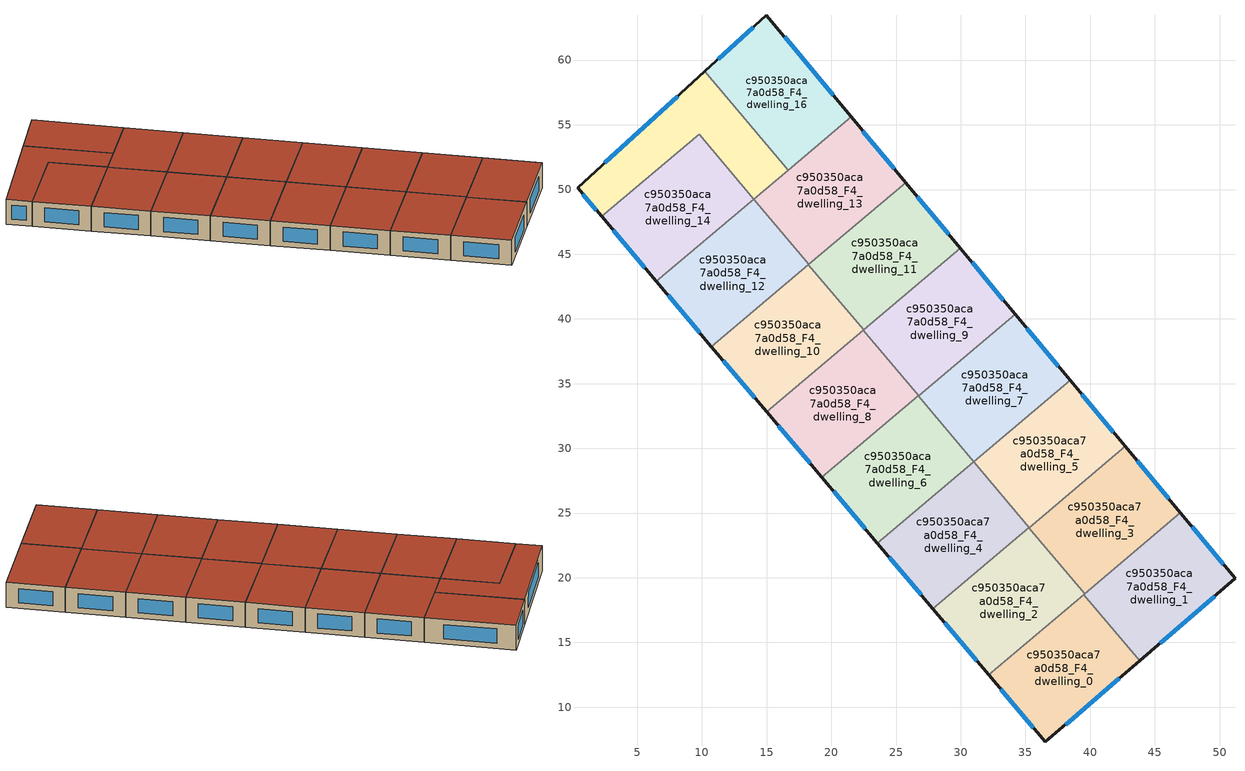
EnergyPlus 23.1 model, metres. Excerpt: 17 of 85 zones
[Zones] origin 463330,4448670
c950350aca7a0d58_F4_dwelling_0
 floor to c950350aca7a0d58_F3_dwelling_0 (EU_floor_Construction): 39.5,18.7 43.82,13.59 36.54,7.31 32.16,12.5 z12
 wall outside (EU_wall_Construction): 32.16,12.5 36.54,7.31 43.82,13.59 z12:15
 wall to c950350aca7a0d58_F4_dwelling_1 (EU_wall_Construction): 43.82,13.59 39.5,18.7 z12:15
 wall to c950350aca7a0d58_F4_dwelling_2 (EU_wall_Construction): 39.5,18.7 32.16,12.5 z12:15
 window (EU_Window_Construction): 38.1,8.66 42.26,12.25 / 33.1,11.39 35.6,8.42 z12.64:14.36
 roof outside (EU_roof_Construction): 43.82,13.59 39.5,18.7 32.16,12.5 36.54,7.31 z15
c950350aca7a0d58_F4_dwelling_1
 floor to c950350aca7a0d58_F3_dwelling_1 (EU_floor_Construction): 46.98,25.02 51.19,19.95 43.82,13.59 39.5,18.7 z12
 wall outside (EU_wall_Construction): 43.82,13.59 51.19,19.95 46.98,25.02 z12:15
 wall to c950350aca7a0d58_F4_dwelling_3 (EU_wall_Construction): 46.98,25.02 39.58,18.77 z12:15
 wall to c950350aca7a0d58_F4_dwelling_2 (EU_wall_Construction): 39.58,18.77 39.5,18.7 z12:15
 window (EU_Window_Construction): 45.4,14.95 49.61,18.59 / 50.29,21.04 47.88,23.93 z12.64:14.36
 roof outside (EU_roof_Construction): 51.19,19.95 46.98,25.02 39.5,18.7 43.82,13.59 z15
c950350aca7a0d58_F4_dwelling_10
 floor to c950350aca7a0d58_F3_dwelling_10 (EU_floor_Construction): 18.24,44.19 22.5,39.14 15,32.82 10.74,37.86 z12
 wall outside (EU_wall_Construction): 10.74,37.86 15,32.82 z12:15
 wall to c950350aca7a0d58_F4_dwelling_11 (EU_wall_Construction): 22.5,39.14 18.24,44.19 z12:15
 wall to c950350aca7a0d58_F4_dwelling_12 (EU_wall_Construction): 18.24,44.19 10.74,37.86 z12:15
 wall to c950350aca7a0d58_F4_dwelling_8 (EU_wall_Construction): 15,32.82 22.48,39.13 z12:15
 wall to c950350aca7a0d58_F4_dwelling_9 (EU_wall_Construction): 22.48,39.13 22.5,39.14 z12:15
 window (EU_Window_Construction): 11.65,36.78 14.09,33.9 z12.64:14.36
 roof outside (EU_roof_Construction): 22.5,39.14 18.24,44.19 10.74,37.86 15,32.82 z15
c950350aca7a0d58_F4_dwelling_11
 floor to c950350aca7a0d58_F3_dwelling_11 (EU_floor_Construction): 25.75,50.54 29.98,45.46 22.5,39.14 18.24,44.19 z12
 wall outside (EU_wall_Construction): 29.98,45.46 25.75,50.54 z12:15
 wall to c950350aca7a0d58_F4_dwelling_9 (EU_wall_Construction): 22.5,39.14 29.98,45.46 z12:15
 wall to c950350aca7a0d58_F4_dwelling_13 (EU_wall_Construction): 25.75,50.54 18.26,44.21 z12:15
 wall to c950350aca7a0d58_F4_dwelling_12 (EU_wall_Construction): 18.26,44.21 18.24,44.19 z12:15
 window (EU_Window_Construction): 29.07,46.55 26.66,49.45 z12.64:14.36
 roof outside (EU_roof_Construction): 29.98,45.46 25.75,50.54 18.24,44.19 22.5,39.14 z15
c950350aca7a0d58_F4_dwelling_12
 floor to c950350aca7a0d58_F3_dwelling_12 (EU_floor_Construction): 14.01,49.24 18.26,44.21 10.74,37.86 6.49,42.9 z12
 wall outside (EU_wall_Construction): 6.49,42.9 10.74,37.86 z12:15
 wall to c950350aca7a0d58_F4_dwelling_13 (EU_wall_Construction): 18.26,44.21 14.01,49.24 z12:15
 wall to c950350aca7a0d58_F4_dwelling_14 (EU_wall_Construction): 14.01,49.24 6.49,42.9 z12:15
 window (EU_Window_Construction): 7.4,41.82 9.83,38.94 z12.64:14.36
 roof outside (EU_roof_Construction): 18.26,44.21 14.01,49.24 6.49,42.9 10.74,37.86 z15
c950350aca7a0d58_F4_dwelling_13
 floor to c950350aca7a0d58_F3_dwelling_13 (EU_floor_Construction): 21.54,55.6 25.75,50.54 18.26,44.21 14.01,49.24 z12
 wall outside (EU_wall_Construction): 25.75,50.54 21.54,55.6 z12:15
 wall to c950350aca7a0d58_F4_dwelling_16 (EU_wall_Construction): 21.54,55.6 16.67,51.5 z12:15
 wall to c950350aca7a0d58_F4_dwelling_15 (EU_wall_Construction): 16.67,51.5 14.02,49.26 z12:15
 wall to c950350aca7a0d58_F4_dwelling_14 (EU_wall_Construction): 14.02,49.26 14.01,49.24 z12:15
 window (EU_Window_Construction): 24.85,51.62 22.44,54.52 z12.64:14.36
 roof outside (EU_roof_Construction): 25.75,50.54 21.54,55.6 14.01,49.24 18.26,44.21 z15
c950350aca7a0d58_F4_dwelling_14
 floor to c950350aca7a0d58_F3_dwelling_14 (EU_floor_Construction): 9.78,54.28 14.02,49.26 6.49,42.9 2.25,47.92 z12
 wall outside (EU_wall_Construction): 2.25,47.92 6.49,42.9 z12:15
 wall to c950350aca7a0d58_F4_dwelling_15 (EU_wall_Construction): 14.02,49.26 9.78,54.28 2.25,47.92 z12:15
 window (EU_Window_Construction): 3.16,46.84 5.58,43.97 z12.64:14.36
 roof outside (EU_roof_Construction): 14.02,49.26 9.78,54.28 2.25,47.92 6.49,42.9 z15
c950350aca7a0d58_F4_dwelling_15
 floor to c950350aca7a0d58_F3_dwelling_15 (EU_floor_Construction): 10.23,59.13 16.67,51.5 14.02,49.26 9.78,54.28 2.25,47.92 0.39,50.12 z12
 wall outside (EU_wall_Construction): 10.23,59.13 0.39,50.12 2.25,47.92 z12:15
 wall to c950350aca7a0d58_F4_dwelling_16 (EU_wall_Construction): 16.67,51.5 10.23,59.13 z12:15
 window (EU_Window_Construction): 0.79,49.65 1.85,48.39 / 8.12,57.2 2.5,52.05 z12.64:14.36
 roof outside (EU_roof_Construction): 14.02,49.26 16.67,51.5 10.23,59.13 0.39,50.12 2.25,47.92 9.78,54.28 z15
c950350aca7a0d58_F4_dwelling_16
 floor to c950350aca7a0d58_F3_dwelling_16 (EU_floor_Construction): 14.98,63.48 21.54,55.6 16.67,51.5 10.23,59.13 z12
 wall outside (EU_wall_Construction): 21.54,55.6 14.98,63.48 10.23,59.13 z12:15
 window (EU_Window_Construction): 13.97,62.55 11.25,60.06 / 20.13,57.29 16.39,61.79 z12.64:14.36
 roof outside (EU_roof_Construction): 21.54,55.6 14.98,63.48 10.23,59.13 16.67,51.5 z15
c950350aca7a0d58_F4_dwelling_2
 floor to c950350aca7a0d58_F3_dwelling_2 (EU_floor_Construction): 35.27,23.87 39.58,18.77 32.16,12.5 27.85,17.6 z12
 wall outside (EU_wall_Construction): 27.85,17.6 32.16,12.5 z12:15
 wall to c950350aca7a0d58_F4_dwelling_3 (EU_wall_Construction): 39.58,18.77 35.27,23.87 z12:15
 wall to c950350aca7a0d58_F4_dwelling_4 (EU_wall_Construction): 35.27,23.87 27.85,17.6 z12:15
 window (EU_Window_Construction): 28.78,16.51 31.24,13.59 z12.64:14.36
 roof outside (EU_roof_Construction): 39.58,18.77 35.27,23.87 27.85,17.6 32.16,12.5 z15
c950350aca7a0d58_F4_dwelling_3
 floor to c950350aca7a0d58_F3_dwelling_3 (EU_floor_Construction): 42.71,30.15 46.98,25.02 39.58,18.77 35.27,23.87 z12
 wall outside (EU_wall_Construction): 46.98,25.02 42.71,30.15 z12:15
 wall to c950350aca7a0d58_F4_dwelling_5 (EU_wall_Construction): 42.71,30.15 35.29,23.88 z12:15
 wall to c950350aca7a0d58_F4_dwelling_4 (EU_wall_Construction): 35.29,23.88 35.27,23.86 z12:15
 window (EU_Window_Construction): 46.07,26.11 43.63,29.05 z12.64:14.36
 roof outside (EU_roof_Construction): 46.98,25.02 42.71,30.15 35.27,23.87 39.58,18.77 z15
c950350aca7a0d58_F4_dwelling_4
 floor to c950350aca7a0d58_F3_dwelling_4 (EU_floor_Construction): 31,28.97 35.29,23.88 27.85,17.6 23.56,22.68 z12
 wall outside (EU_wall_Construction): 23.56,22.68 27.85,17.6 z12:15
 wall to c950350aca7a0d58_F4_dwelling_5 (EU_wall_Construction): 35.29,23.88 31,28.97 z12:15
 wall to c950350aca7a0d58_F4_dwelling_6 (EU_wall_Construction): 31,28.97 23.56,22.68 z12:15
 window (EU_Window_Construction): 24.48,21.59 26.93,18.69 z12.64:14.36
 roof outside (EU_roof_Construction): 35.29,23.88 31,28.97 23.56,22.68 27.85,17.6 z15
c950350aca7a0d58_F4_dwelling_5
 floor to c950350aca7a0d58_F3_dwelling_5 (EU_floor_Construction): 38.46,35.26 42.71,30.15 35.29,23.88 31,28.97 z12
 wall outside (EU_wall_Construction): 42.71,30.15 38.46,35.26 z12:15
 wall to c950350aca7a0d58_F4_dwelling_7 (EU_wall_Construction): 38.46,35.26 31.02,28.98 z12:15
 wall to c950350aca7a0d58_F4_dwelling_6 (EU_wall_Construction): 31.02,28.98 31,28.97 z12:15
 window (EU_Window_Construction): 41.8,31.24 39.37,34.17 z12.64:14.36
 roof outside (EU_roof_Construction): 42.71,30.15 38.46,35.26 31,28.97 35.29,23.88 z15
c950350aca7a0d58_F4_dwelling_6
 floor to c950350aca7a0d58_F3_dwelling_6 (EU_floor_Construction): 26.73,34.05 31.02,28.98 23.56,22.68 19.28,27.76 z12
 wall outside (EU_wall_Construction): 19.28,27.76 23.56,22.68 z12:15
 wall to c950350aca7a0d58_F4_dwelling_7 (EU_wall_Construction): 31.02,28.98 26.73,34.05 z12:15
 wall to c950350aca7a0d58_F4_dwelling_8 (EU_wall_Construction): 26.73,34.05 19.28,27.76 z12:15
 window (EU_Window_Construction): 20.19,26.67 22.64,23.77 z12.64:14.36
 roof outside (EU_roof_Construction): 31.02,28.98 26.73,34.05 19.28,27.76 23.56,22.68 z15
c950350aca7a0d58_F4_dwelling_7
 floor to c950350aca7a0d58_F3_dwelling_7 (EU_floor_Construction): 34.21,40.37 38.46,35.26 31.02,28.98 26.73,34.05 z12
 wall outside (EU_wall_Construction): 38.46,35.26 34.21,40.37 z12:15
 wall to c950350aca7a0d58_F4_dwelling_9 (EU_wall_Construction): 34.21,40.37 26.75,34.07 z12:15
 wall to c950350aca7a0d58_F4_dwelling_8 (EU_wall_Construction): 26.75,34.07 26.73,34.05 z12:15
 window (EU_Window_Construction): 37.55,36.36 35.12,39.27 z12.64:14.36
 roof outside (EU_roof_Construction): 38.46,35.26 34.21,40.37 26.73,34.05 31.02,28.98 z15
c950350aca7a0d58_F4_dwelling_8
 floor to c950350aca7a0d58_F3_dwelling_8 (EU_floor_Construction): 22.48,39.13 26.75,34.07 19.28,27.76 15,32.82 z12
 wall outside (EU_wall_Construction): 15,32.82 19.28,27.76 z12:15
 wall to c950350aca7a0d58_F4_dwelling_9 (EU_wall_Construction): 26.75,34.07 22.48,39.13 z12:15
 window (EU_Window_Construction): 15.92,31.73 18.36,28.84 z12.64:14.36
 roof outside (EU_roof_Construction): 26.75,34.07 22.48,39.13 15,32.82 19.28,27.76 z15
c950350aca7a0d58_F4_dwelling_9
 floor to c950350aca7a0d58_F3_dwelling_9 (EU_floor_Construction): 29.98,45.46 34.21,40.37 26.75,34.07 22.48,39.13 z12
 wall outside (EU_wall_Construction): 34.21,40.37 29.98,45.46 z12:15
 window (EU_Window_Construction): 33.3,41.46 30.88,44.37 z12.64:14.36
 roof outside (EU_roof_Construction): 34.21,40.37 29.98,45.46 22.48,39.13 26.75,34.07 z15
[Building]
EU S2 Campaign: North Axis=0; Terrain=City; Solar Distribution=FullExterior
[Site:Location]
Yerevan-Zvartnots.Intl.AP: Latitude=40.15; Longitude=44.383; Time Zone=4; Elevation=854
[SizingPeriod:WeatherFileDays]
AnnualSizingPeriod: Begin Month=1; Begin Day of Month=1; End Month=12; End Day of Month=31; Day of Week for Start Day=Monday; Use Weather File Daylight Saving Period=No; Use Weather File Rain and Snow Indicators=No
[MATERIAL]
EU_InternalMass_Material: Roughness=MediumRough; Thickness=0.1; Conductivity=1; Density=1800; Specific Heat=900; Thermal Absorptance=0.9; Solar Absorptance=0.7; Visible Absorptance=0.7
[MATERIAL:NOMASS] Roughness=MediumRough; Thermal Absorptance=0.9; Solar Absorptance=0.7; Visible Absorptance=0.7
Name | Thermal Resistance
EU_wall_NoMass | 1.05043
EU_roof_NoMass | 1.45357
EU_floor_NoMass | 0.478065
[WINDOWMATERIAL:SIMPLEGLAZINGSYSTEM]
EU_Window_SimpleGlazing: UFactor=2.5566; Solar Heat Gain Coefficient=0.75; Visible Transmittance=0.75
[CONSTRUCTION]
EU_wall_Construction: EU_wall_NoMass
EU_roof_Construction: EU_roof_NoMass
EU_floor_Construction: EU_floor_NoMass
EU_Window_Construction: EU_Window_SimpleGlazing
EU_InternalMass_Construction: EU_InternalMass_Material
[ZONE] Type=1; Multiplier=1; Ceiling Height=autocalculate; Floor Area=autocalculate; Part of Total Floor Area=Yes
Name | Volume
c950350aca7a0d58_F4_dwelling_0 | 194.401
c950350aca7a0d58_F4_dwelling_1 | 194.405
c950350aca7a0d58_F4_dwelling_10; c950350aca7a0d58_F4_dwelling_9 | 194.398
c950350aca7a0d58_F4_dwelling_11 | 194.414
c950350aca7a0d58_F4_dwelling_12; c950350aca7a0d58_F4_dwelling_4 | 194.407
c950350aca7a0d58_F4_dwelling_13; c950350aca7a0d58_F4_dwelling_5 | 194.41
c950350aca7a0d58_F4_dwelling_14 | 194.423
c950350aca7a0d58_F4_dwelling_15 | 194.436
c950350aca7a0d58_F4_dwelling_16; c950350aca7a0d58_F4_dwelling_8 | 194.386
c950350aca7a0d58_F4_dwelling_2 | 194.429
c950350aca7a0d58_F4_dwelling_3 | 194.413
c950350aca7a0d58_F4_dwelling_6 | 194.428
c950350aca7a0d58_F4_dwelling_7 | 194.422
[INTERNALMASS] Construction=EU_InternalMass_Construction
Name | Zone or ZoneList | Surface Area
c950350aca7a0d58_F4_dwelling_0_EU_InternalMass | c950350aca7a0d58_F4_dwelling_0 | 64.7999
c950350aca7a0d58_F4_dwelling_1_EU_InternalMass | c950350aca7a0d58_F4_dwelling_1 | 64.8024
c950350aca7a0d58_F4_dwelling_2_EU_InternalMass | c950350aca7a0d58_F4_dwelling_2 | 64.809
c950350aca7a0d58_F4_dwelling_3_EU_InternalMass | c950350aca7a0d58_F4_dwelling_3 | 64.8045
c950350aca7a0d58_F4_dwelling_4_EU_InternalMass | c950350aca7a0d58_F4_dwelling_4 | 64.8015
c950350aca7a0d58_F4_dwelling_5_EU_InternalMass | c950350aca7a0d58_F4_dwelling_5 | 64.8026
c950350aca7a0d58_F4_dwelling_6_EU_InternalMass | c950350aca7a0d58_F4_dwelling_6 | 64.8085
c950350aca7a0d58_F4_dwelling_7_EU_InternalMass | c950350aca7a0d58_F4_dwelling_7 | 64.8064
c950350aca7a0d58_F4_dwelling_8_EU_InternalMass | c950350aca7a0d58_F4_dwelling_8 | 64.7946
c950350aca7a0d58_F4_dwelling_9_EU_InternalMass | c950350aca7a0d58_F4_dwelling_9 | 64.7973
c950350aca7a0d58_F4_dwelling_10_EU_InternalMass | c950350aca7a0d58_F4_dwelling_10 | 64.8009
c950350aca7a0d58_F4_dwelling_11_EU_InternalMass | c950350aca7a0d58_F4_dwelling_11 | 64.8063
c950350aca7a0d58_F4_dwelling_12_EU_InternalMass | c950350aca7a0d58_F4_dwelling_12 | 64.8018
c950350aca7a0d58_F4_dwelling_13_EU_InternalMass | c950350aca7a0d58_F4_dwelling_13 | 64.8051
c950350aca7a0d58_F4_dwelling_14_EU_InternalMass | c950350aca7a0d58_F4_dwelling_14 | 64.8073
c950350aca7a0d58_F4_dwelling_15_EU_InternalMass | c950350aca7a0d58_F4_dwelling_15 | 64.8119
c950350aca7a0d58_F4_dwelling_16_EU_InternalMass | c950350aca7a0d58_F4_dwelling_16 | 64.7954
[OTHEREQUIPMENT] Fuel Type=Electricity; Design Level Calculation Method=Watts/Area; Power per Zone Floor Area=1; Fraction Latent=0; Fraction Radiant=0; Fraction Lost=0; Carbon Dioxide Generation Rate=0; EndUse Subcategory=EU_Step8_InternalGains
Name | Zone or ZoneList or Space or SpaceList | Schedule
EU_Step8_InternalGain_c950350aca7a0d58_F4_dwelling_0_f000 | c950350aca7a0d58_F4_dwelling_0 | EU_Step8_GainSchedule_c950350aca7a0d58_F4_dwelling_0_f000
EU_Step8_InternalGain_c950350aca7a0d58_F4_dwelling_1_f000 | c950350aca7a0d58_F4_dwelling_1 | EU_Step8_GainSchedule_c950350aca7a0d58_F4_dwelling_1_f000
EU_Step8_InternalGain_c950350aca7a0d58_F4_dwelling_2_f000 | c950350aca7a0d58_F4_dwelling_2 | EU_Step8_GainSchedule_c950350aca7a0d58_F4_dwelling_2_f000
EU_Step8_InternalGain_c950350aca7a0d58_F4_dwelling_3_f000 | c950350aca7a0d58_F4_dwelling_3 | EU_Step8_GainSchedule_c950350aca7a0d58_F4_dwelling_3_f000
EU_Step8_InternalGain_c950350aca7a0d58_F4_dwelling_4_f000 | c950350aca7a0d58_F4_dwelling_4 | EU_Step8_GainSchedule_c950350aca7a0d58_F4_dwelling_4_f000
EU_Step8_InternalGain_c950350aca7a0d58_F4_dwelling_5_f000 | c950350aca7a0d58_F4_dwelling_5 | EU_Step8_GainSchedule_c950350aca7a0d58_F4_dwelling_5_f000
EU_Step8_InternalGain_c950350aca7a0d58_F4_dwelling_6_f000 | c950350aca7a0d58_F4_dwelling_6 | EU_Step8_GainSchedule_c950350aca7a0d58_F4_dwelling_6_f000
EU_Step8_InternalGain_c950350aca7a0d58_F4_dwelling_7_f000 | c950350aca7a0d58_F4_dwelling_7 | EU_Step8_GainSchedule_c950350aca7a0d58_F4_dwelling_7_f000
EU_Step8_InternalGain_c950350aca7a0d58_F4_dwelling_8_f000 | c950350aca7a0d58_F4_dwelling_8 | EU_Step8_GainSchedule_c950350aca7a0d58_F4_dwelling_8_f000
EU_Step8_InternalGain_c950350aca7a0d58_F4_dwelling_9_f000 | c950350aca7a0d58_F4_dwelling_9 | EU_Step8_GainSchedule_c950350aca7a0d58_F4_dwelling_9_f000
EU_Step8_InternalGain_c950350aca7a0d58_F4_dwelling_10_f000 | c950350aca7a0d58_F4_dwelling_10 | EU_Step8_GainSchedule_c950350aca7a0d58_F4_dwelling_10_f000
EU_Step8_InternalGain_c950350aca7a0d58_F4_dwelling_11_f000 | c950350aca7a0d58_F4_dwelling_11 | EU_Step8_GainSchedule_c950350aca7a0d58_F4_dwelling_11_f000
EU_Step8_InternalGain_c950350aca7a0d58_F4_dwelling_12_f000 | c950350aca7a0d58_F4_dwelling_12 | EU_Step8_GainSchedule_c950350aca7a0d58_F4_dwelling_12_f000
EU_Step8_InternalGain_c950350aca7a0d58_F4_dwelling_13_f000 | c950350aca7a0d58_F4_dwelling_13 | EU_Step8_GainSchedule_c950350aca7a0d58_F4_dwelling_13_f000
EU_Step8_InternalGain_c950350aca7a0d58_F4_dwelling_14_f000 | c950350aca7a0d58_F4_dwelling_14 | EU_Step8_GainSchedule_c950350aca7a0d58_F4_dwelling_14_f000
EU_Step8_InternalGain_c950350aca7a0d58_F4_dwelling_15_f000 | c950350aca7a0d58_F4_dwelling_15 | EU_Step8_GainSchedule_c950350aca7a0d58_F4_dwelling_15_f000
EU_Step8_InternalGain_c950350aca7a0d58_F4_dwelling_16_f000 | c950350aca7a0d58_F4_dwelling_16 | EU_Step8_GainSchedule_c950350aca7a0d58_F4_dwelling_16_f000
[ZONEVENTILATION:DESIGNFLOWRATE] Schedule=EU_AlwaysOn; Design Flow Rate Calculation Method=AirChanges/Hour; Air Changes per Hour=0.557805; Ventilation Type=Natural; Fan Pressure Rise=0; Fan Total Efficiency=1; Constant Term Coefficient=1; Temperature Term Coefficient=0; Velocity Term Coefficient=0; Velocity Squared Term Coefficient=0; Minimum Indoor Temperature=-100; Maximum Indoor Temperature=100; Delta Temperature=-100; Minimum Outdoor Temperature=-100; Maximum Outdoor Temperature=100; Maximum Wind Speed=40
Name | Zone or ZoneList or Space or SpaceList
EU_ConstantAir_c950350aca7a0d58_F4_dwelling_0 | c950350aca7a0d58_F4_dwelling_0
EU_ConstantAir_c950350aca7a0d58_F4_dwelling_1 | c950350aca7a0d58_F4_dwelling_1
EU_ConstantAir_c950350aca7a0d58_F4_dwelling_2 | c950350aca7a0d58_F4_dwelling_2
EU_ConstantAir_c950350aca7a0d58_F4_dwelling_3 | c950350aca7a0d58_F4_dwelling_3
EU_ConstantAir_c950350aca7a0d58_F4_dwelling_4 | c950350aca7a0d58_F4_dwelling_4
EU_ConstantAir_c950350aca7a0d58_F4_dwelling_5 | c950350aca7a0d58_F4_dwelling_5
EU_ConstantAir_c950350aca7a0d58_F4_dwelling_6 | c950350aca7a0d58_F4_dwelling_6
EU_ConstantAir_c950350aca7a0d58_F4_dwelling_7 | c950350aca7a0d58_F4_dwelling_7
EU_ConstantAir_c950350aca7a0d58_F4_dwelling_8 | c950350aca7a0d58_F4_dwelling_8
EU_ConstantAir_c950350aca7a0d58_F4_dwelling_9 | c950350aca7a0d58_F4_dwelling_9
EU_ConstantAir_c950350aca7a0d58_F4_dwelling_10 | c950350aca7a0d58_F4_dwelling_10
EU_ConstantAir_c950350aca7a0d58_F4_dwelling_11 | c950350aca7a0d58_F4_dwelling_11
EU_ConstantAir_c950350aca7a0d58_F4_dwelling_12 | c950350aca7a0d58_F4_dwelling_12
EU_ConstantAir_c950350aca7a0d58_F4_dwelling_13 | c950350aca7a0d58_F4_dwelling_13
EU_ConstantAir_c950350aca7a0d58_F4_dwelling_14 | c950350aca7a0d58_F4_dwelling_14
EU_ConstantAir_c950350aca7a0d58_F4_dwelling_15 | c950350aca7a0d58_F4_dwelling_15
EU_ConstantAir_c950350aca7a0d58_F4_dwelling_16 | c950350aca7a0d58_F4_dwelling_16
[HVACTEMPLATE:THERMOSTAT] Constant Heating Setpoint=20; Constant Cooling Setpoint=50
EU_HeatOnly_c950350aca7a0d58_F1_dwelling_7; EU_HeatOnly_c950350aca7a0d58_F1_dwelling_8; EU_HeatOnly_c950350aca7a0d58_F1_dwelling_9; EU_HeatOnly_c950350aca7a0d58_F1_dwelling_10; EU_HeatOnly_c950350aca7a0d58_F1_dwelling_11; EU_HeatOnly_c950350aca7a0d58_F1_dwelling_12; EU_HeatOnly_c950350aca7a0d58_F1_dwelling_13; EU_HeatOnly_c950350aca7a0d58_F1_dwelling_14; EU_HeatOnly_c950350aca7a0d58_F1_dwelling_15; EU_HeatOnly_c950350aca7a0d58_F1_dwelling_16; EU_HeatOnly_c950350aca7a0d58_F2_dwelling_0; EU_HeatOnly_c950350aca7a0d58_F2_dwelling_1; EU_HeatOnly_c950350aca7a0d58_F2_dwelling_2; EU_HeatOnly_c950350aca7a0d58_F2_dwelling_3; EU_HeatOnly_c950350aca7a0d58_F2_dwelling_4; EU_HeatOnly_c950350aca7a0d58_F2_dwelling_5; EU_HeatOnly_c950350aca7a0d58_F2_dwelling_6; EU_HeatOnly_c950350aca7a0d58_F2_dwelling_7; EU_HeatOnly_c950350aca7a0d58_F2_dwelling_8; EU_HeatOnly_c950350aca7a0d58_F2_dwelling_9; EU_HeatOnly_c950350aca7a0d58_F2_dwelling_10; EU_HeatOnly_c950350aca7a0d58_F2_dwelling_11; EU_HeatOnly_c950350aca7a0d58_F2_dwelling_12; EU_HeatOnly_c950350aca7a0d58_F2_dwelling_13; EU_HeatOnly_c950350aca7a0d58_F2_dwelling_14; EU_HeatOnly_c950350aca7a0d58_F2_dwelling_15; EU_HeatOnly_c950350aca7a0d58_F2_dwelling_16; EU_HeatOnly_c950350aca7a0d58_F3_dwelling_0; EU_HeatOnly_c950350aca7a0d58_F3_dwelling_1; EU_HeatOnly_c950350aca7a0d58_F3_dwelling_2; EU_HeatOnly_c950350aca7a0d58_F3_dwelling_3; EU_HeatOnly_c950350aca7a0d58_F3_dwelling_4; EU_HeatOnly_c950350aca7a0d58_F3_dwelling_5; EU_HeatOnly_c950350aca7a0d58_F3_dwelling_6; EU_HeatOnly_c950350aca7a0d58_F3_dwelling_7; EU_HeatOnly_c950350aca7a0d58_F3_dwelling_8; EU_HeatOnly_c950350aca7a0d58_F3_dwelling_9; EU_HeatOnly_c950350aca7a0d58_F3_dwelling_10; EU_HeatOnly_c950350aca7a0d58_F3_dwelling_11; EU_HeatOnly_c950350aca7a0d58_F3_dwelling_12; EU_HeatOnly_c950350aca7a0d58_F3_dwelling_13; EU_HeatOnly_c950350aca7a0d58_F3_dwelling_14; EU_HeatOnly_c950350aca7a0d58_F3_dwelling_15; EU_HeatOnly_c950350aca7a0d58_F3_dwelling_16; EU_HeatOnly_c950350aca7a0d58_F4_dwelling_0; EU_HeatOnly_c950350aca7a0d58_F4_dwelling_1; EU_HeatOnly_c950350aca7a0d58_F4_dwelling_2; EU_HeatOnly_c950350aca7a0d58_F4_dwelling_3; EU_HeatOnly_c950350aca7a0d58_F4_dwelling_4; EU_HeatOnly_c950350aca7a0d58_F4_dwelling_5; EU_HeatOnly_c950350aca7a0d58_F4_dwelling_6; EU_HeatOnly_c950350aca7a0d58_F4_dwelling_7; EU_HeatOnly_c950350aca7a0d58_F4_dwelling_8; EU_HeatOnly_c950350aca7a0d58_F4_dwelling_9; EU_HeatOnly_c950350aca7a0d58_F4_dwelling_10; EU_HeatOnly_c950350aca7a0d58_F4_dwelling_11; EU_HeatOnly_c950350aca7a0d58_F4_dwelling_12; EU_HeatOnly_c950350aca7a0d58_F4_dwelling_13; EU_HeatOnly_c950350aca7a0d58_F4_dwelling_14; EU_HeatOnly_c950350aca7a0d58_F4_dwelling_15; EU_HeatOnly_c950350aca7a0d58_F4_dwelling_16
[HVACTEMPLATE:ZONE:IDEALLOADSAIRSYSTEM] System Availability Schedule=EU_AlwaysOn; Maximum Heating Supply Air Temperature=50; Minimum Cooling Supply Air Temperature=13; Maximum Heating Supply Air Humidity Ratio=0.0156; Minimum Cooling Supply Air Humidity Ratio=0.0077; Heating Limit=NoLimit; Cooling Limit=NoLimit; Heating Availability Schedule=EU_AlwaysOn; Cooling Availability Schedule=EU_CoolingOff; Dehumidification Control Type=ConstantSensibleHeatRatio; Cooling Sensible Heat Ratio=0.7; Dehumidification Setpoint=60; Humidification Control Type=None; Humidification Setpoint=30; Outdoor Air Method=None; Outdoor Air Flow Rate per Person=0.00944; Outdoor Air Flow Rate per Zone Floor Area=0; Outdoor Air Flow Rate per Zone=0; Demand Controlled Ventilation Type=None; Outdoor Air Economizer Type=NoEconomizer; Heat Recovery Type=None; Sensible Heat Recovery Effectiveness=0.7; Latent Heat Recovery Effectiveness=0.65
Name | Template Thermostat
c950350aca7a0d58_F4_dwelling_0 | EU_HeatOnly_c950350aca7a0d58_F4_dwelling_0
c950350aca7a0d58_F4_dwelling_1 | EU_HeatOnly_c950350aca7a0d58_F4_dwelling_1
c950350aca7a0d58_F4_dwelling_2 | EU_HeatOnly_c950350aca7a0d58_F4_dwelling_2
c950350aca7a0d58_F4_dwelling_3 | EU_HeatOnly_c950350aca7a0d58_F4_dwelling_3
c950350aca7a0d58_F4_dwelling_4 | EU_HeatOnly_c950350aca7a0d58_F4_dwelling_4
c950350aca7a0d58_F4_dwelling_5 | EU_HeatOnly_c950350aca7a0d58_F4_dwelling_5
c950350aca7a0d58_F4_dwelling_6 | EU_HeatOnly_c950350aca7a0d58_F4_dwelling_6
c950350aca7a0d58_F4_dwelling_7 | EU_HeatOnly_c950350aca7a0d58_F4_dwelling_7
c950350aca7a0d58_F4_dwelling_8 | EU_HeatOnly_c950350aca7a0d58_F4_dwelling_8
c950350aca7a0d58_F4_dwelling_9 | EU_HeatOnly_c950350aca7a0d58_F4_dwelling_9
c950350aca7a0d58_F4_dwelling_10 | EU_HeatOnly_c950350aca7a0d58_F4_dwelling_10
c950350aca7a0d58_F4_dwelling_11 | EU_HeatOnly_c950350aca7a0d58_F4_dwelling_11
c950350aca7a0d58_F4_dwelling_12 | EU_HeatOnly_c950350aca7a0d58_F4_dwelling_12
c950350aca7a0d58_F4_dwelling_13 | EU_HeatOnly_c950350aca7a0d58_F4_dwelling_13
c950350aca7a0d58_F4_dwelling_14 | EU_HeatOnly_c950350aca7a0d58_F4_dwelling_14
c950350aca7a0d58_F4_dwelling_15 | EU_HeatOnly_c950350aca7a0d58_F4_dwelling_15
c950350aca7a0d58_F4_dwelling_16 | EU_HeatOnly_c950350aca7a0d58_F4_dwelling_16
[SIZING:ZONE] Zone Cooling Design Supply Air Temperature Input Method=SupplyAirTemperature; Zone Cooling Design Supply Air Temperature=13; Zone Heating Design Supply Air Temperature Input Method=SupplyAirTemperature; Zone Heating Design Supply Air Temperature=50; Zone Cooling Design Supply Air Humidity Ratio=0.008; Zone Heating Design Supply Air Humidity Ratio=0.008; Cooling Design Air Flow Method=DesignDay; Cooling Design Air Flow Rate=0; Cooling Minimum Air Flow per Zone Floor Area=0.000762; Cooling Minimum Air Flow=0; Cooling Minimum Air Flow Fraction=0.2; Heating Design Air Flow Method=DesignDay; Heating Design Air Flow Rate=0; Heating Maximum Air Flow per Zone Floor Area=0.002032; Heating Maximum Air Flow=0.141576; Heating Maximum Air Flow Fraction=0.3; Account for Dedicated Outdoor Air System=No; Dedicated Outdoor Air System Control Strategy=NeutralSupplyAir; Dedicated Outdoor Air Low Setpoint Temperature for Design=autosize; Dedicated Outdoor Air High Setpoint Temperature for Design=autosize; Zone Load Sizing Method=Sensible Load Only No Latent Load; Zone Latent Cooling Design Supply Air Humidity Ratio Input Method=HumidityRatioDifference; Zone Cooling Design Supply Air Humidity Ratio Difference=0.005; Zone Latent Heating Design Supply Air Humidity Ratio Input Method=HumidityRatioDifference; Zone Humidification Design Supply Air Humidity Ratio Difference=0.005
c950350aca7a0d58_F4_dwelling_0; c950350aca7a0d58_F4_dwelling_1; c950350aca7a0d58_F4_dwelling_2; c950350aca7a0d58_F4_dwelling_3; c950350aca7a0d58_F4_dwelling_4; c950350aca7a0d58_F4_dwelling_5; c950350aca7a0d58_F4_dwelling_6; c950350aca7a0d58_F4_dwelling_7; c950350aca7a0d58_F4_dwelling_8; c950350aca7a0d58_F4_dwelling_9; c950350aca7a0d58_F4_dwelling_10; c950350aca7a0d58_F4_dwelling_11; c950350aca7a0d58_F4_dwelling_12; c950350aca7a0d58_F4_dwelling_13; c950350aca7a0d58_F4_dwelling_14; c950350aca7a0d58_F4_dwelling_15; c950350aca7a0d58_F4_dwelling_16
[SCHEDULE:CONSTANT]
Name | Hourly Value
EU_AlwaysOn | 1
EU_CoolingOff | 0
[SCHEDULE:FILE] Column Number=1; Rows to Skip at Top=0; Number of Hours of Data=8760; Column Separator=Comma; Interpolate to Timestep=No; Minutes per Item=60; Adjust Schedule for Daylight Savings=Yes
Name | File
EU_Step8_GainSchedule_c950350aca7a0d58_F4_dwelling_0_f000 | ../../schedules/c950350aca7a0d58/c950350aca7a0d58_F4_dwelling_0_f000_gain.csv
EU_Step8_GainSchedule_c950350aca7a0d58_F4_dwelling_1_f000 | ../../schedules/c950350aca7a0d58/c950350aca7a0d58_F4_dwelling_1_f000_gain.csv
EU_Step8_GainSchedule_c950350aca7a0d58_F4_dwelling_2_f000 | ../../schedules/c950350aca7a0d58/c950350aca7a0d58_F4_dwelling_2_f000_gain.csv
EU_Step8_GainSchedule_c950350aca7a0d58_F4_dwelling_3_f000 | ../../schedules/c950350aca7a0d58/c950350aca7a0d58_F4_dwelling_3_f000_gain.csv
EU_Step8_GainSchedule_c950350aca7a0d58_F4_dwelling_4_f000 | ../../schedules/c950350aca7a0d58/c950350aca7a0d58_F4_dwelling_4_f000_gain.csv
EU_Step8_GainSchedule_c950350aca7a0d58_F4_dwelling_5_f000 | ../../schedules/c950350aca7a0d58/c950350aca7a0d58_F4_dwelling_5_f000_gain.csv
EU_Step8_GainSchedule_c950350aca7a0d58_F4_dwelling_6_f000 | ../../schedules/c950350aca7a0d58/c950350aca7a0d58_F4_dwelling_6_f000_gain.csv
EU_Step8_GainSchedule_c950350aca7a0d58_F4_dwelling_7_f000 | ../../schedules/c950350aca7a0d58/c950350aca7a0d58_F4_dwelling_7_f000_gain.csv
EU_Step8_GainSchedule_c950350aca7a0d58_F4_dwelling_8_f000 | ../../schedules/c950350aca7a0d58/c950350aca7a0d58_F4_dwelling_8_f000_gain.csv
EU_Step8_GainSchedule_c950350aca7a0d58_F4_dwelling_9_f000 | ../../schedules/c950350aca7a0d58/c950350aca7a0d58_F4_dwelling_9_f000_gain.csv
EU_Step8_GainSchedule_c950350aca7a0d58_F4_dwelling_10_f000 | ../../schedules/c950350aca7a0d58/c950350aca7a0d58_F4_dwelling_10_f000_gain.csv
EU_Step8_GainSchedule_c950350aca7a0d58_F4_dwelling_11_f000 | ../../schedules/c950350aca7a0d58/c950350aca7a0d58_F4_dwelling_11_f000_gain.csv
EU_Step8_GainSchedule_c950350aca7a0d58_F4_dwelling_12_f000 | ../../schedules/c950350aca7a0d58/c950350aca7a0d58_F4_dwelling_12_f000_gain.csv
EU_Step8_GainSchedule_c950350aca7a0d58_F4_dwelling_13_f000 | ../../schedules/c950350aca7a0d58/c950350aca7a0d58_F4_dwelling_13_f000_gain.csv
EU_Step8_GainSchedule_c950350aca7a0d58_F4_dwelling_14_f000 | ../../schedules/c950350aca7a0d58/c950350aca7a0d58_F4_dwelling_14_f000_gain.csv
EU_Step8_GainSchedule_c950350aca7a0d58_F4_dwelling_15_f000 | ../../schedules/c950350aca7a0d58/c950350aca7a0d58_F4_dwelling_15_f000_gain.csv
EU_Step8_GainSchedule_c950350aca7a0d58_F4_dwelling_16_f000 | ../../schedules/c950350aca7a0d58/c950350aca7a0d58_F4_dwelling_16_f000_gain.csv
